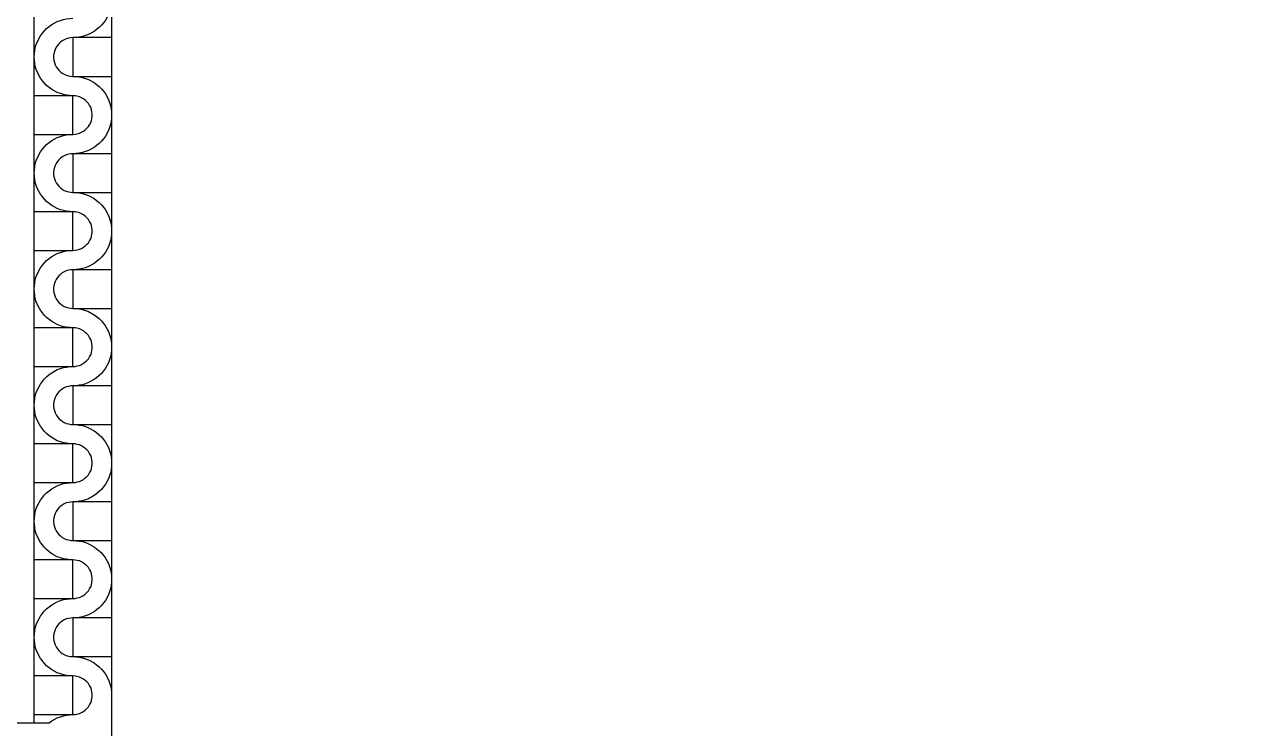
# Model space of a CAD drawing. Extents: x 190.8 to 267.1, y 124 to 174.8.
# Drawn here: x 226.627 to 228.85, y 157.176 to 158.449 of the extents above; entities that cross this region are included whole.
import ezdxf

# ---------------------------------------------------------------- set-up
doc = ezdxf.new("R2010")
doc.units = 0
doc.header["$MEASUREMENT"] = 0

msp = doc.modelspace()

# ---------------------------------------------------------------- linework, layer by layer
msp.add_line((224.5446, 157.1856), (226.6713, 157.1856))
for points in [[(226.6446, 157.1856), (226.6446, 159.2023)], [(228.8875, 159.2106), (226.7846, 159.2106), (226.7846, 157.1506)], [(226.7846, 158.4956), (226.7844, 158.4898), (226.7836, 158.4841), (226.7826, 158.4783), (226.7809, 158.4728), (226.7789, 158.4673), (226.7734, 158.4573), (226.7699, 158.4526), (226.7661, 158.4481), (226.7621, 158.4441), (226.7576, 158.4403), (226.7529, 158.4368), (226.7429, 158.4313), (226.7374, 158.4293), (226.7319, 158.4276), (226.7261, 158.4266), (226.7204, 158.4258), (226.7146, 158.4256)], [(226.6446, 158.3906), (226.6449, 158.3963), (226.6456, 158.4021), (226.6466, 158.4078), (226.6484, 158.4133), (226.6504, 158.4188), (226.6559, 158.4288), (226.6594, 158.4336), (226.6631, 158.4381), (226.6671, 158.4421), (226.6716, 158.4458), (226.6764, 158.4493), (226.6864, 158.4548), (226.6919, 158.4568), (226.6974, 158.4586), (226.7031, 158.4596), (226.7089, 158.4603), (226.7146, 158.4606)], [(226.7146, 158.4256), (226.7106, 158.4253), (226.7066, 158.4246), (226.7026, 158.4236), (226.6989, 158.4218), (226.6954, 158.4198), (226.6921, 158.4173), (226.6891, 158.4146), (226.6866, 158.4116), (226.6844, 158.4081), (226.6824, 158.4043), (226.6811, 158.4006), (226.6801, 158.3966), (226.6796, 158.3926), (226.6796, 158.3886), (226.6801, 158.3846), (226.6811, 158.3806), (226.6824, 158.3766), (226.6844, 158.3731), (226.6866, 158.3696), (226.6891, 158.3666), (226.6921, 158.3638), (226.6954, 158.3613), (226.6989, 158.3593), (226.7026, 158.3576), (226.7066, 158.3566), (226.7106, 158.3558), (226.7146, 158.3556)], [(226.7846, 158.4256), (226.7146, 158.4256), (226.7146, 158.3556), (226.7846, 158.3556)], [(226.7146, 158.3206), (226.7089, 158.3208), (226.7031, 158.3216), (226.6974, 158.3226), (226.6919, 158.3243), (226.6864, 158.3263), (226.6764, 158.3318), (226.6716, 158.3353), (226.6671, 158.3391), (226.6631, 158.3431), (226.6594, 158.3476), (226.6559, 158.3523), (226.6504, 158.3623), (226.6484, 158.3678), (226.6466, 158.3733), (226.6456, 158.3791), (226.6449, 158.3848), (226.6446, 158.3906)], [(226.7146, 158.3556), (226.7204, 158.3553), (226.7261, 158.3546), (226.7319, 158.3536), (226.7374, 158.3518), (226.7429, 158.3498), (226.7529, 158.3443), (226.7576, 158.3408), (226.7621, 158.3371), (226.7661, 158.3331), (226.7699, 158.3286), (226.7734, 158.3238), (226.7789, 158.3138), (226.7809, 158.3083), (226.7826, 158.3028), (226.7836, 158.2971), (226.7844, 158.2913), (226.7846, 158.2856)], [(226.6446, 158.2506), (226.7146, 158.2506), (226.7146, 158.3206), (226.6446, 158.3206)], [(226.7146, 158.2506), (226.7186, 158.2508), (226.7226, 158.2516), (226.7266, 158.2526), (226.7304, 158.2543), (226.7339, 158.2563), (226.7371, 158.2588), (226.7401, 158.2616), (226.7426, 158.2646), (226.7449, 158.2681), (226.7469, 158.2718), (226.7481, 158.2756), (226.7491, 158.2796), (226.7496, 158.2836), (226.7496, 158.2876), (226.7491, 158.2916), (226.7481, 158.2956), (226.7469, 158.2996), (226.7449, 158.3031), (226.7426, 158.3066), (226.7401, 158.3096), (226.7371, 158.3123), (226.7339, 158.3148), (226.7304, 158.3168), (226.7266, 158.3186), (226.7226, 158.3196), (226.7186, 158.3203), (226.7146, 158.3206)], [(226.7846, 158.2856), (226.7844, 158.2798), (226.7836, 158.2741), (226.7826, 158.2683), (226.7809, 158.2628), (226.7789, 158.2573), (226.7734, 158.2473), (226.7699, 158.2426), (226.7661, 158.2381), (226.7621, 158.2341), (226.7576, 158.2303), (226.7529, 158.2268), (226.7429, 158.2213), (226.7374, 158.2193), (226.7319, 158.2176), (226.7261, 158.2166), (226.7204, 158.2158), (226.7146, 158.2156)], [(226.6446, 158.1806), (226.6449, 158.1863), (226.6456, 158.1921), (226.6466, 158.1978), (226.6484, 158.2033), (226.6504, 158.2088), (226.6559, 158.2188), (226.6594, 158.2236), (226.6631, 158.2281), (226.6671, 158.2321), (226.6716, 158.2358), (226.6764, 158.2393), (226.6864, 158.2448), (226.6919, 158.2468), (226.6974, 158.2486), (226.7031, 158.2496), (226.7089, 158.2503), (226.7146, 158.2506)], [(226.7146, 158.2156), (226.7106, 158.2153), (226.7066, 158.2146), (226.7026, 158.2136), (226.6989, 158.2118), (226.6954, 158.2098), (226.6921, 158.2073), (226.6891, 158.2046), (226.6866, 158.2016), (226.6844, 158.1981), (226.6824, 158.1943), (226.6811, 158.1906), (226.6801, 158.1866), (226.6796, 158.1826), (226.6796, 158.1786), (226.6801, 158.1746), (226.6811, 158.1706), (226.6824, 158.1666), (226.6844, 158.1631), (226.6866, 158.1596), (226.6891, 158.1566), (226.6921, 158.1538), (226.6954, 158.1513), (226.6989, 158.1493), (226.7026, 158.1476), (226.7066, 158.1466), (226.7106, 158.1458), (226.7146, 158.1456)], [(226.7846, 158.2156), (226.7146, 158.2156), (226.7146, 158.1456), (226.7846, 158.1456)], [(226.7146, 158.1106), (226.7089, 158.1108), (226.7031, 158.1116), (226.6974, 158.1126), (226.6919, 158.1143), (226.6864, 158.1163), (226.6764, 158.1218), (226.6716, 158.1253), (226.6671, 158.1291), (226.6631, 158.1331), (226.6594, 158.1376), (226.6559, 158.1423), (226.6504, 158.1523), (226.6484, 158.1578), (226.6466, 158.1633), (226.6456, 158.1691), (226.6449, 158.1748), (226.6446, 158.1806)], [(226.7146, 158.1456), (226.7204, 158.1453), (226.7261, 158.1446), (226.7319, 158.1436), (226.7374, 158.1418), (226.7429, 158.1398), (226.7529, 158.1343), (226.7576, 158.1308), (226.7621, 158.1271), (226.7661, 158.1231), (226.7699, 158.1186), (226.7734, 158.1138), (226.7789, 158.1038), (226.7809, 158.0983), (226.7826, 158.0928), (226.7836, 158.0871), (226.7844, 158.0813), (226.7846, 158.0756)], [(226.6446, 158.0406), (226.7146, 158.0406), (226.7146, 158.1106), (226.6446, 158.1106)], [(226.7146, 158.0406), (226.7186, 158.0408), (226.7226, 158.0416), (226.7266, 158.0426), (226.7304, 158.0443), (226.7339, 158.0463), (226.7371, 158.0488), (226.7401, 158.0516), (226.7426, 158.0546), (226.7449, 158.0581), (226.7469, 158.0618), (226.7481, 158.0656), (226.7491, 158.0696), (226.7496, 158.0736), (226.7496, 158.0776), (226.7491, 158.0816), (226.7481, 158.0856), (226.7469, 158.0896), (226.7449, 158.0931), (226.7426, 158.0966), (226.7401, 158.0996), (226.7371, 158.1023), (226.7339, 158.1048), (226.7304, 158.1068), (226.7266, 158.1086), (226.7226, 158.1096), (226.7186, 158.1103), (226.7146, 158.1106)], [(226.7846, 158.0756), (226.7844, 158.0698), (226.7836, 158.0641), (226.7826, 158.0583), (226.7809, 158.0528), (226.7789, 158.0473), (226.7734, 158.0373), (226.7699, 158.0326), (226.7661, 158.0281), (226.7621, 158.0241), (226.7576, 158.0203), (226.7529, 158.0168), (226.7429, 158.0113), (226.7374, 158.0093), (226.7319, 158.0076), (226.7261, 158.0066), (226.7204, 158.0058), (226.7146, 158.0056)], [(226.6446, 157.9706), (226.6449, 157.9763), (226.6456, 157.9821), (226.6466, 157.9878), (226.6484, 157.9933), (226.6504, 157.9988), (226.6559, 158.0088), (226.6594, 158.0136), (226.6631, 158.0181), (226.6671, 158.0221), (226.6716, 158.0258), (226.6764, 158.0293), (226.6864, 158.0348), (226.6919, 158.0368), (226.6974, 158.0386), (226.7031, 158.0396), (226.7089, 158.0403), (226.7146, 158.0406)], [(226.7146, 158.0056), (226.7106, 158.0053), (226.7066, 158.0046), (226.7026, 158.0036), (226.6989, 158.0018), (226.6954, 157.9998), (226.6921, 157.9973), (226.6891, 157.9946), (226.6866, 157.9916), (226.6844, 157.9881), (226.6824, 157.9843), (226.6811, 157.9806), (226.6801, 157.9766), (226.6796, 157.9726), (226.6796, 157.9686), (226.6801, 157.9646), (226.6811, 157.9606), (226.6824, 157.9566), (226.6844, 157.9531), (226.6866, 157.9496), (226.6891, 157.9466), (226.6921, 157.9438), (226.6954, 157.9413), (226.6989, 157.9393), (226.7026, 157.9376), (226.7066, 157.9366), (226.7106, 157.9358), (226.7146, 157.9356)], [(226.7846, 158.0056), (226.7146, 158.0056), (226.7146, 157.9356), (226.7846, 157.9356)], [(226.7146, 157.9006), (226.7089, 157.9008), (226.7031, 157.9016), (226.6974, 157.9026), (226.6919, 157.9043), (226.6864, 157.9063), (226.6764, 157.9118), (226.6716, 157.9153), (226.6671, 157.9191), (226.6631, 157.9231), (226.6594, 157.9276), (226.6559, 157.9323), (226.6504, 157.9423), (226.6484, 157.9478), (226.6466, 157.9533), (226.6456, 157.9591), (226.6449, 157.9648), (226.6446, 157.9706)], [(226.7146, 157.9356), (226.7204, 157.9353), (226.7261, 157.9346), (226.7319, 157.9336), (226.7374, 157.9318), (226.7429, 157.9298), (226.7529, 157.9243), (226.7576, 157.9208), (226.7621, 157.9171), (226.7661, 157.9131), (226.7699, 157.9086), (226.7734, 157.9038), (226.7789, 157.8938), (226.7809, 157.8883), (226.7826, 157.8828), (226.7836, 157.8771), (226.7844, 157.8713), (226.7846, 157.8656)], [(226.6446, 157.8306), (226.7146, 157.8306), (226.7146, 157.9006), (226.6446, 157.9006)], [(226.7146, 157.8306), (226.7186, 157.8308), (226.7226, 157.8316), (226.7266, 157.8326), (226.7304, 157.8343), (226.7339, 157.8363), (226.7371, 157.8388), (226.7401, 157.8416), (226.7426, 157.8446), (226.7449, 157.8481), (226.7469, 157.8518), (226.7481, 157.8556), (226.7491, 157.8596), (226.7496, 157.8636), (226.7496, 157.8676), (226.7491, 157.8716), (226.7481, 157.8756), (226.7469, 157.8796), (226.7449, 157.8831), (226.7426, 157.8866), (226.7401, 157.8896), (226.7371, 157.8923), (226.7339, 157.8948), (226.7304, 157.8968), (226.7266, 157.8986), (226.7226, 157.8996), (226.7186, 157.9003), (226.7146, 157.9006)], [(226.7846, 157.8656), (226.7844, 157.8598), (226.7836, 157.8541), (226.7826, 157.8483), (226.7809, 157.8428), (226.7789, 157.8373), (226.7734, 157.8273), (226.7699, 157.8226), (226.7661, 157.8181), (226.7621, 157.8141), (226.7576, 157.8103), (226.7529, 157.8068), (226.7429, 157.8013), (226.7374, 157.7993), (226.7319, 157.7976), (226.7261, 157.7966), (226.7204, 157.7958), (226.7146, 157.7956)], [(226.6446, 157.7606), (226.6449, 157.7663), (226.6456, 157.7721), (226.6466, 157.7778), (226.6484, 157.7833), (226.6504, 157.7888), (226.6559, 157.7988), (226.6594, 157.8036), (226.6631, 157.8081), (226.6671, 157.8121), (226.6716, 157.8158), (226.6764, 157.8193), (226.6864, 157.8248), (226.6919, 157.8268), (226.6974, 157.8286), (226.7031, 157.8296), (226.7089, 157.8303), (226.7146, 157.8306)], [(226.7146, 157.7956), (226.7106, 157.7953), (226.7066, 157.7946), (226.7026, 157.7936), (226.6989, 157.7918), (226.6954, 157.7898), (226.6921, 157.7873), (226.6891, 157.7846), (226.6866, 157.7816), (226.6844, 157.7781), (226.6824, 157.7743), (226.6811, 157.7706), (226.6801, 157.7666), (226.6796, 157.7626), (226.6796, 157.7586), (226.6801, 157.7546), (226.6811, 157.7506), (226.6824, 157.7466), (226.6844, 157.7431), (226.6866, 157.7396), (226.6891, 157.7366), (226.6921, 157.7338), (226.6954, 157.7313), (226.6989, 157.7293), (226.7026, 157.7276), (226.7066, 157.7266), (226.7106, 157.7258), (226.7146, 157.7256)], [(226.7846, 157.7956), (226.7146, 157.7956), (226.7146, 157.7256), (226.7846, 157.7256)], [(226.7146, 157.6906), (226.7089, 157.6908), (226.7031, 157.6916), (226.6974, 157.6926), (226.6919, 157.6943), (226.6864, 157.6963), (226.6764, 157.7018), (226.6716, 157.7053), (226.6671, 157.7091), (226.6631, 157.7131), (226.6594, 157.7176), (226.6559, 157.7223), (226.6504, 157.7323), (226.6484, 157.7378), (226.6466, 157.7433), (226.6456, 157.7491), (226.6449, 157.7548), (226.6446, 157.7606)], [(226.7146, 157.7256), (226.7204, 157.7253), (226.7261, 157.7246), (226.7319, 157.7236), (226.7374, 157.7218), (226.7429, 157.7198), (226.7529, 157.7143), (226.7576, 157.7108), (226.7621, 157.7071), (226.7661, 157.7031), (226.7699, 157.6986), (226.7734, 157.6938), (226.7789, 157.6838), (226.7809, 157.6783), (226.7826, 157.6728), (226.7836, 157.6671), (226.7844, 157.6613), (226.7846, 157.6556)], [(226.6446, 157.6206), (226.7146, 157.6206), (226.7146, 157.6906), (226.6446, 157.6906)], [(226.7146, 157.6206), (226.7186, 157.6208), (226.7226, 157.6216), (226.7266, 157.6226), (226.7304, 157.6243), (226.7339, 157.6263), (226.7371, 157.6288), (226.7401, 157.6316), (226.7426, 157.6346), (226.7449, 157.6381), (226.7469, 157.6418), (226.7481, 157.6456), (226.7491, 157.6496), (226.7496, 157.6536), (226.7496, 157.6576), (226.7491, 157.6616), (226.7481, 157.6656), (226.7469, 157.6696), (226.7449, 157.6731), (226.7426, 157.6766), (226.7401, 157.6796), (226.7371, 157.6823), (226.7339, 157.6848), (226.7304, 157.6868), (226.7266, 157.6886), (226.7226, 157.6896), (226.7186, 157.6903), (226.7146, 157.6906)], [(226.7846, 157.6556), (226.7844, 157.6498), (226.7836, 157.6441), (226.7826, 157.6383), (226.7809, 157.6328), (226.7789, 157.6273), (226.7734, 157.6173), (226.7699, 157.6126), (226.7661, 157.6081), (226.7621, 157.6041), (226.7576, 157.6003), (226.7529, 157.5968), (226.7429, 157.5913), (226.7374, 157.5893), (226.7319, 157.5876), (226.7261, 157.5866), (226.7204, 157.5858), (226.7146, 157.5856)], [(226.6446, 157.5506), (226.6449, 157.5563), (226.6456, 157.5621), (226.6466, 157.5678), (226.6484, 157.5733), (226.6504, 157.5788), (226.6559, 157.5888), (226.6594, 157.5936), (226.6631, 157.5981), (226.6671, 157.6021), (226.6716, 157.6058), (226.6764, 157.6093), (226.6864, 157.6148), (226.6919, 157.6168), (226.6974, 157.6186), (226.7031, 157.6196), (226.7089, 157.6203), (226.7146, 157.6206)], [(226.7146, 157.5856), (226.7106, 157.5853), (226.7066, 157.5846), (226.7026, 157.5836), (226.6989, 157.5818), (226.6954, 157.5798), (226.6921, 157.5773), (226.6891, 157.5746), (226.6866, 157.5716), (226.6844, 157.5681), (226.6824, 157.5643), (226.6811, 157.5606), (226.6801, 157.5566), (226.6796, 157.5526), (226.6796, 157.5486), (226.6801, 157.5446), (226.6811, 157.5406), (226.6824, 157.5366), (226.6844, 157.5331), (226.6866, 157.5296), (226.6891, 157.5266), (226.6921, 157.5238), (226.6954, 157.5213), (226.6989, 157.5193), (226.7026, 157.5176), (226.7066, 157.5166), (226.7106, 157.5158), (226.7146, 157.5156)], [(226.7846, 157.5856), (226.7146, 157.5856), (226.7146, 157.5156), (226.7846, 157.5156)], [(226.7146, 157.4806), (226.7089, 157.4808), (226.7031, 157.4816), (226.6974, 157.4826), (226.6919, 157.4843), (226.6864, 157.4863), (226.6764, 157.4918), (226.6716, 157.4953), (226.6671, 157.4991), (226.6631, 157.5031), (226.6594, 157.5076), (226.6559, 157.5123), (226.6504, 157.5223), (226.6484, 157.5278), (226.6466, 157.5333), (226.6456, 157.5391), (226.6449, 157.5448), (226.6446, 157.5506)], [(226.7146, 157.5156), (226.7204, 157.5153), (226.7261, 157.5146), (226.7319, 157.5136), (226.7374, 157.5118), (226.7429, 157.5098), (226.7529, 157.5043), (226.7576, 157.5008), (226.7621, 157.4971), (226.7661, 157.4931), (226.7699, 157.4886), (226.7734, 157.4838), (226.7789, 157.4738), (226.7809, 157.4683), (226.7826, 157.4628), (226.7836, 157.4571), (226.7844, 157.4513), (226.7846, 157.4456)], [(226.6446, 157.4106), (226.7146, 157.4106), (226.7146, 157.4806), (226.6446, 157.4806)], [(226.7146, 157.4106), (226.7186, 157.4108), (226.7226, 157.4116), (226.7266, 157.4126), (226.7304, 157.4143), (226.7339, 157.4163), (226.7371, 157.4188), (226.7401, 157.4216), (226.7426, 157.4246), (226.7449, 157.4281), (226.7469, 157.4318), (226.7481, 157.4356), (226.7491, 157.4396), (226.7496, 157.4436), (226.7496, 157.4476), (226.7491, 157.4516), (226.7481, 157.4556), (226.7469, 157.4596), (226.7449, 157.4631), (226.7426, 157.4666), (226.7401, 157.4696), (226.7371, 157.4723), (226.7339, 157.4748), (226.7304, 157.4768), (226.7266, 157.4786), (226.7226, 157.4796), (226.7186, 157.4803), (226.7146, 157.4806)], [(226.7846, 157.4456), (226.7844, 157.4398), (226.7836, 157.4341), (226.7826, 157.4283), (226.7809, 157.4228), (226.7789, 157.4173), (226.7734, 157.4073), (226.7699, 157.4026), (226.7661, 157.3981), (226.7621, 157.3941), (226.7576, 157.3903), (226.7529, 157.3868), (226.7429, 157.3813), (226.7374, 157.3793), (226.7319, 157.3776), (226.7261, 157.3766), (226.7204, 157.3758), (226.7146, 157.3756)], [(226.6446, 157.3406), (226.6449, 157.3463), (226.6456, 157.3521), (226.6466, 157.3578), (226.6484, 157.3633), (226.6504, 157.3688), (226.6559, 157.3788), (226.6594, 157.3836), (226.6631, 157.3881), (226.6671, 157.3921), (226.6716, 157.3958), (226.6764, 157.3993), (226.6864, 157.4048), (226.6919, 157.4068), (226.6974, 157.4086), (226.7031, 157.4096), (226.7089, 157.4103), (226.7146, 157.4106)], [(226.7146, 157.3756), (226.7106, 157.3753), (226.7066, 157.3746), (226.7026, 157.3736), (226.6989, 157.3718), (226.6954, 157.3698), (226.6921, 157.3673), (226.6891, 157.3646), (226.6866, 157.3616), (226.6844, 157.3581), (226.6824, 157.3543), (226.6811, 157.3506), (226.6801, 157.3466), (226.6796, 157.3426), (226.6796, 157.3386), (226.6801, 157.3346), (226.6811, 157.3306), (226.6824, 157.3266), (226.6844, 157.3231), (226.6866, 157.3196), (226.6891, 157.3166), (226.6921, 157.3138), (226.6954, 157.3113), (226.6989, 157.3093), (226.7026, 157.3076), (226.7066, 157.3066), (226.7106, 157.3058), (226.7146, 157.3056)], [(226.7846, 157.3756), (226.7146, 157.3756), (226.7146, 157.3056), (226.7846, 157.3056)], [(226.7146, 157.2706), (226.7089, 157.2708), (226.7031, 157.2716), (226.6974, 157.2726), (226.6919, 157.2743), (226.6864, 157.2763), (226.6764, 157.2818), (226.6716, 157.2853), (226.6671, 157.2891), (226.6631, 157.2931), (226.6594, 157.2976), (226.6559, 157.3023), (226.6504, 157.3123), (226.6484, 157.3178), (226.6466, 157.3233), (226.6456, 157.3291), (226.6449, 157.3348), (226.6446, 157.3406)], [(226.7146, 157.3056), (226.7204, 157.3053), (226.7261, 157.3046), (226.7319, 157.3036), (226.7374, 157.3018), (226.7429, 157.2998), (226.7529, 157.2943), (226.7576, 157.2908), (226.7621, 157.2871), (226.7661, 157.2831), (226.7699, 157.2786), (226.7734, 157.2738), (226.7789, 157.2638), (226.7809, 157.2583), (226.7826, 157.2528), (226.7836, 157.2471), (226.7844, 157.2413), (226.7846, 157.2356)], [(226.6446, 157.2006), (226.7146, 157.2006), (226.7146, 157.2706), (226.6446, 157.2706)], [(226.7146, 157.2006), (226.7186, 157.2008), (226.7226, 157.2016), (226.7266, 157.2026), (226.7304, 157.2043), (226.7339, 157.2063), (226.7371, 157.2088), (226.7401, 157.2116), (226.7426, 157.2146), (226.7449, 157.2181), (226.7469, 157.2218), (226.7481, 157.2256), (226.7491, 157.2296), (226.7496, 157.2336), (226.7496, 157.2376), (226.7491, 157.2416), (226.7481, 157.2456), (226.7469, 157.2496), (226.7449, 157.2531), (226.7426, 157.2566), (226.7401, 157.2596), (226.7371, 157.2623), (226.7339, 157.2648), (226.7304, 157.2668), (226.7266, 157.2686), (226.7226, 157.2696), (226.7186, 157.2703), (226.7146, 157.2706)], [(226.6713, 157.1856), (226.6716, 157.1858), (226.6764, 157.1893), (226.6864, 157.1948), (226.6919, 157.1968), (226.6974, 157.1986), (226.7031, 157.1996), (226.7089, 157.2003), (226.7146, 157.2006)]]:
    msp.add_lwpolyline(points)

doc.saveas('drawing.dxf')
